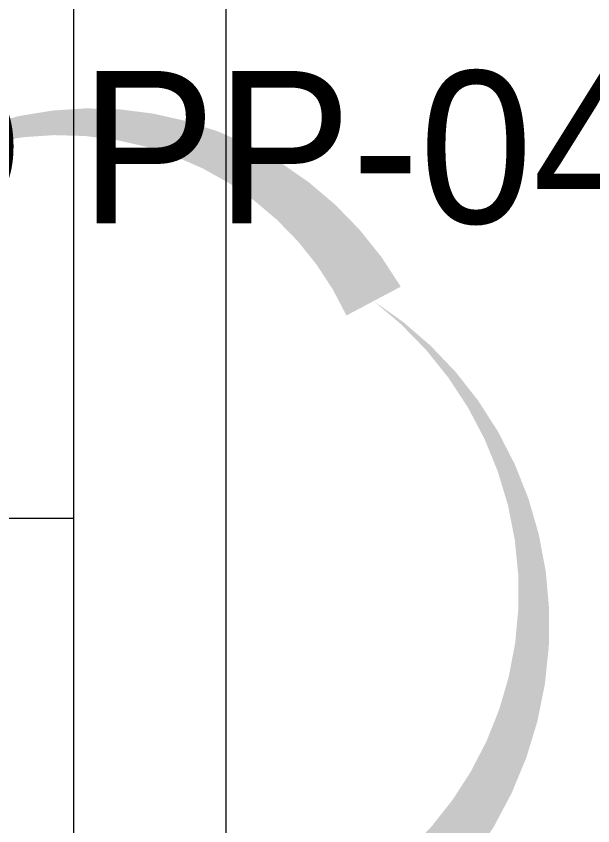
# Model space of a CAD drawing. Header units: metres. Extents: x 75097 to 220695, y -1557923 to -1361206.
# Drawn here: x 106144 to 106712, y -1446976 to -1446179 of the extents above; entities that cross this region are included whole.
import ezdxf
from ezdxf import colors
from ezdxf.entities.mleader import LeaderData, LeaderLine
from ezdxf.math import Vec2, Vec3

# ---------------------------------------------------------------- set-up
doc = ezdxf.new("R2010")
doc.units = ezdxf.units.M
doc.layers.get('0').update_dxf_attribs({"lineweight": 0})
doc.layers.add('A-100 - Copy$0$Medical Equipment and Furniture', color=8, linetype='Continuous', lineweight=0)
doc.layers.add('A-100 - Copy$0$Walls', color=8, linetype='Continuous', lineweight=0)
doc.layers.add('E-POWR', color=7, linetype='Continuous', lineweight=9, true_color=0x4e7e3e)
doc.layers.add('REV 01', color=7, linetype='Continuous', lineweight=0, true_color=0xe41b4d)
doc.styles.get("Standard").update_dxf_attribs({"font": 'GOTHIC.TTF'})

# ---------------------------------------------------------------- blocks, each defined once
blk = doc.blocks.new('A-100 - Copy')
at = {"layer": 'A-100 - Copy$0$Medical Equipment and Furniture', "elevation": 2.36}
blk.add_lwpolyline([(101200.32, -1447373.07), (101200.32, -1446673.07), (106200.32, -1446673.07)], dxfattribs=at)
at = {"layer": 'A-100 - Copy$0$Walls'}
for p, q in [((106350.32, -1445222.69, 2.36), (106350.32, -1458274.42, 2.36)), ((106200.32, -1445372.69, 2.36), (106200.32, -1447372.68, 2.36))]:
    blk.add_line(p, q, dxfattribs=at)

msp = doc.modelspace()

# ---------------------------------------------------------------- leaders
at = {"layer": 'E-POWR'}
ml = msp.add_multileader_mtext('Standard', dxfattribs=at)
ml.set_content('#R3\\PTO PP-04', color=256)
ml.set_leader_properties()
ml.build(insert=Vec2(0, 0))
ml.multileader.update_dxf_attribs({"text_right_attachment_type": 6, "dogleg_length": 200, "arrow_head_size": 200})
ctx = ml.context
ctx.base_point, ctx.char_height, ctx.arrow_head_size, ctx.landing_gap_size, ctx.plane_origin = Vec3(105872.29, -1446059.62, -3.33), 150, 200, 0.09, Vec3(106191.3, -1448958.62, -3.33)
ctx.right_attachment = 6
notes = []
notes.append((ctx, [(0, (1, 1, 0), (105672.29, -1446059.62, -3.33), (1, 0), 200, [(0, [(105472.28, -1447185.8, -3.33)], 0, [])])]))
ctx.mtext.insert, ctx.mtext.flow_direction = Vec3(105872.38, -1445982.74, -3.33), 5
for ctx, leaders in notes:
    for number, flags, end, landing, length, lines in leaders:
        leader = LeaderData()
        leader.index, (leader.has_last_leader_line, leader.has_dogleg_vector, leader.attachment_direction) = number, flags
        leader.last_leader_point, leader.dogleg_vector, leader.dogleg_length = Vec3(end), Vec3(landing), length
        for number, points, colour, breaks in lines:
            line = LeaderLine()
            line.index, line.vertices, line.color, line.breaks = number, Vec3.list(points), colors.encode_raw_color(colour), breaks
            leader.lines.append(line)
        ctx.leaders.append(leader)

# ---------------------------------------------------------------- next in the draw order: block references
msp.add_blockref('A-100 - Copy', (0, 0))

# ---------------------------------------------------------------- next in the draw order: linework, layer by layer
at = {"layer": 'REV 01', "elevation": 0}
msp.add_lwpolyline([(100505.25, -1446392.44, 0, 60.58, -0.520567), (101111, -1446392.44, 0, 60.58, -0.520567), (101716.76, -1446392.44, 0, 60.58, -0.520567), (102322.52, -1446392.44, 0, 60.58, -0.520567), (102928.28, -1446392.44, 0, 60.58, -0.520567), (103534.03, -1446392.44, 0, 60.58, -0.520567), (104139.79, -1446392.44, 0, 60.58, -0.520567), (104745.55, -1446392.44, 0, 60.58, -0.520567), (105351.31, -1446392.44, 0, 60.58, -0.520567), (105957.07, -1446392.44, 0, 60.58, -0.520567), (106495.99, -1446459.28, 0, 60.58, -0.520567), (106495.99, -1447065.04, 0, 60.58, -0.520567), (106495.99, -1447670.8, 0, 60.58, -0.520567), (106495.99, -1448276.55, 0, 60.58, -0.520567), (106495.99, -1448882.31, 0, 60.58, -0.520567), (106495.99, -1449488.07, 0, 60.58, -0.520567), (106495.99, -1450093.83, 0, 60.58, -0.520567), (106495.99, -1450699.59, 0, 60.58, -0.520567), (106495.99, -1451305.34, 0, 60.58, -0.520567)], format="xyseb", dxfattribs=at)

doc.saveas('drawing.dxf')
